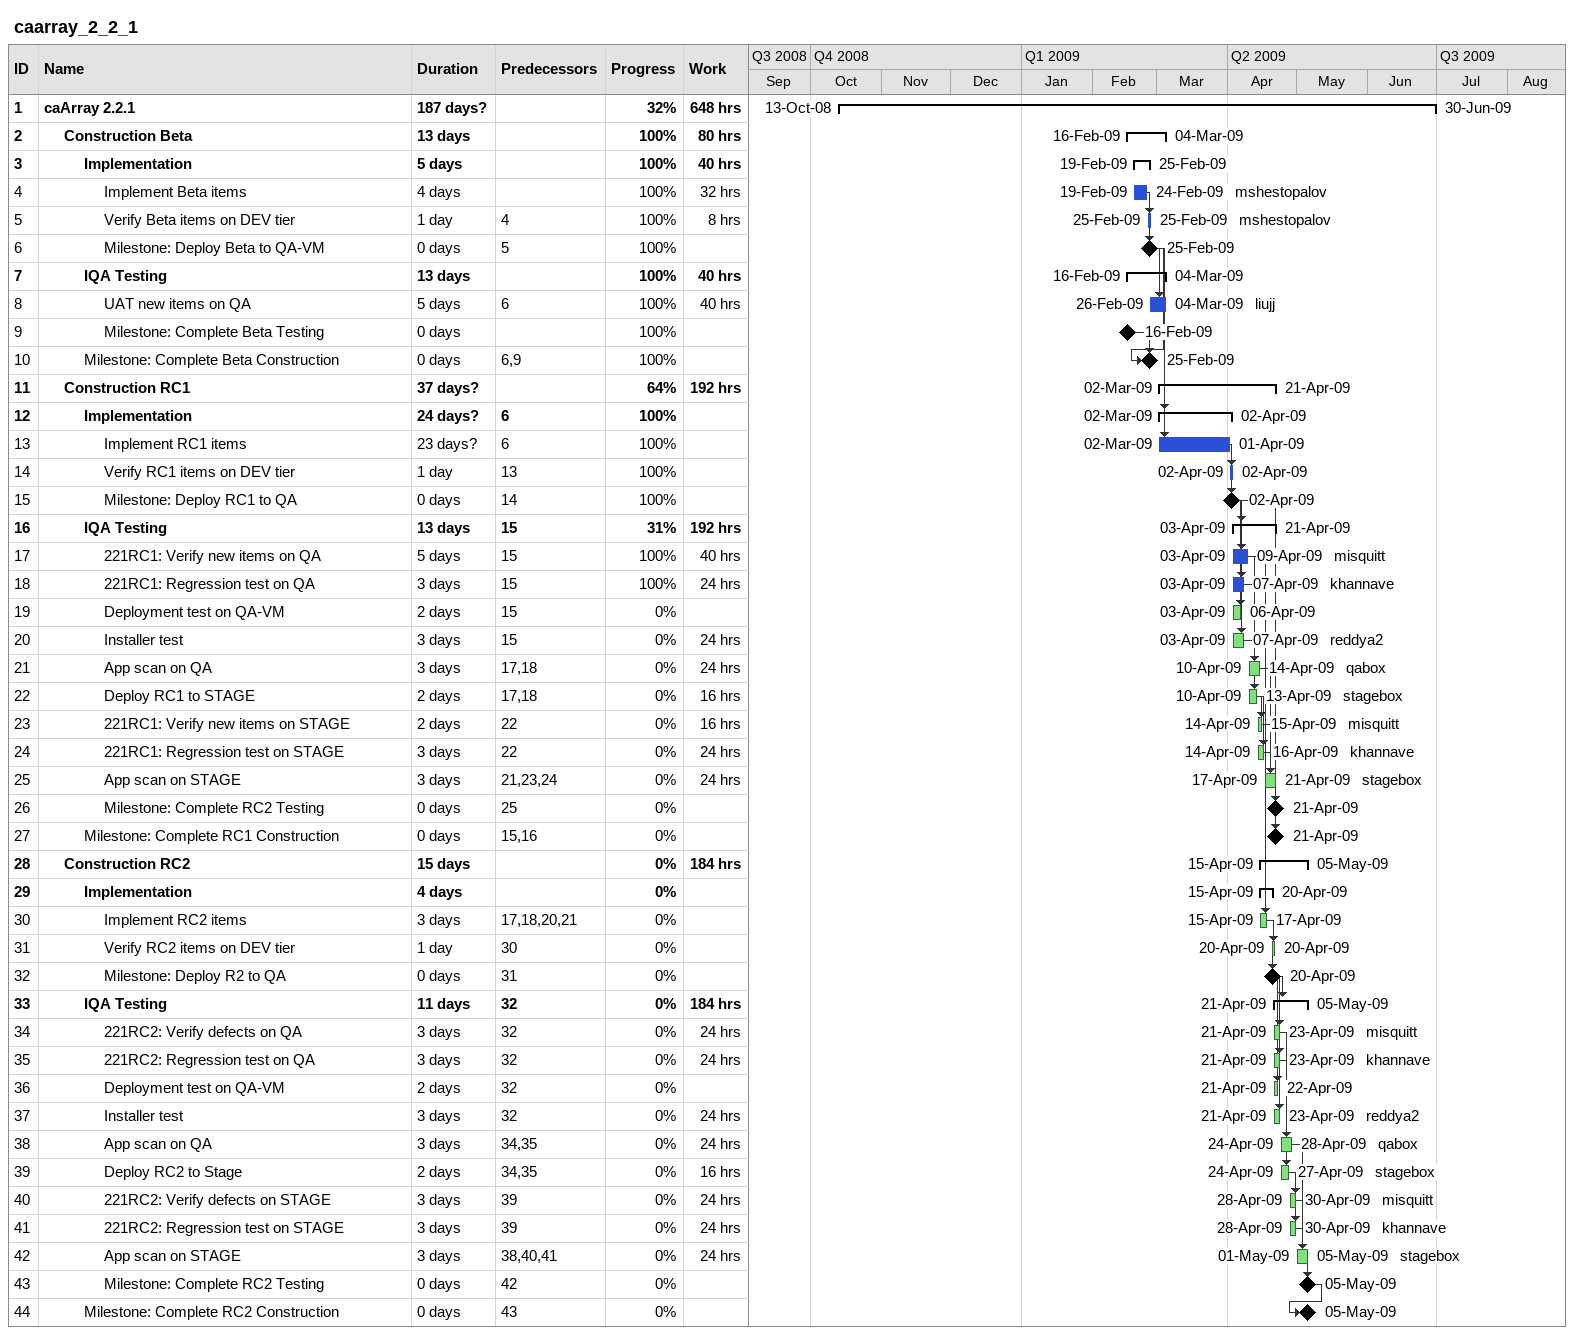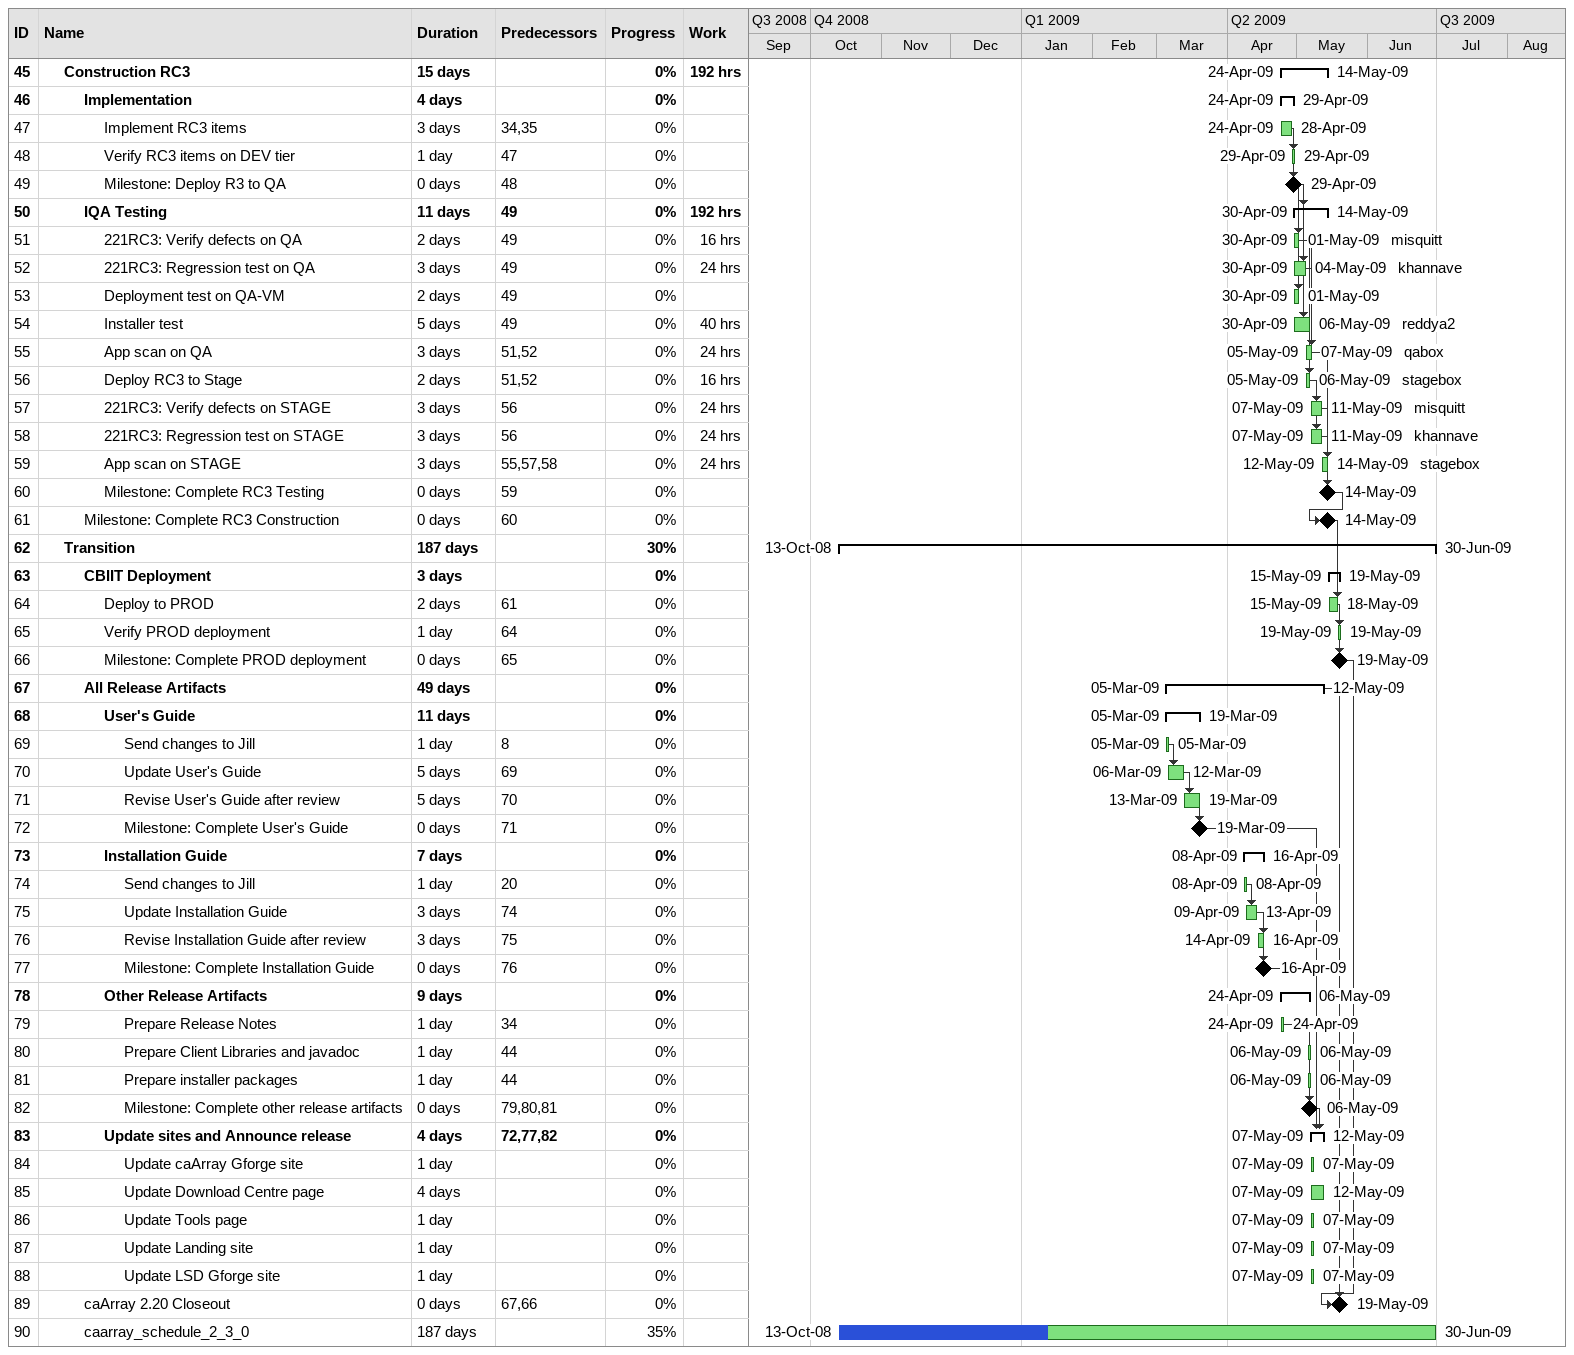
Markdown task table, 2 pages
caarray_2_2_1

| ID | Level | Task | Duration | Start | Finish | Predecessors | Resources | % complete | Work (h) |
|---|---|---|---|---|---|---|---|---|---|
| 1 | 1 | **caArray 2.2.1** | 187d? | 2008-10-13 | 2009-06-30 |  |  | 32 | 648 |
| 2 | 2 | **Construction Beta** | 13d | 2009-02-16 | 2009-03-04 |  |  | 100 | 80 |
| 3 | 3 | **Implementation** | 5d | 2009-02-19 | 2009-02-25 |  |  | 100 | 40 |
| 4 | 4 | Implement Beta items | 4d | 2009-02-19 | 2009-02-24 |  | mshestopalov | 100 | 32 |
| 5 | 4 | Verify Beta items on DEV tier | 1d | 2009-02-25 | 2009-02-25 | 4 | mshestopalov | 100 | 8 |
| 6 | 4 | Milestone: Deploy Beta to QA-VM | 0d | 2009-02-25 | 2009-02-25 | 5 |  | 100 |  |
| 7 | 3 | **IQA Testing** | 13d | 2009-02-16 | 2009-03-04 |  |  | 100 | 40 |
| 8 | 4 | UAT new items on QA | 5d | 2009-02-26 | 2009-03-04 | 6 | liujj | 100 | 40 |
| 9 | 4 | Milestone: Complete Beta Testing | 0d | 2009-02-16 | 2009-02-16 |  |  | 100 |  |
| 10 | 3 | Milestone: Complete Beta Construction | 0d | 2009-02-25 | 2009-02-25 | 6, 9 |  | 100 |  |
| 11 | 2 | **Construction RC1** | 37d? | 2009-03-02 | 2009-04-21 |  |  | 64 | 192 |
| 12 | 3 | **Implementation** | 24d? | 2009-03-02 | 2009-04-02 | 6 |  | 100 |  |
| 13 | 4 | Implement RC1 items | 23d? | 2009-03-02 | 2009-04-01 | 6 |  | 100 |  |
| 14 | 4 | Verify RC1 items on DEV tier | 1d | 2009-04-02 | 2009-04-02 | 13 |  | 100 |  |
| 15 | 4 | Milestone: Deploy RC1 to QA | 0d | 2009-04-02 | 2009-04-02 | 14 |  | 100 |  |
| 16 | 3 | **IQA Testing** | 13d | 2009-04-03 | 2009-04-21 | 15 |  | 31 | 192 |
| 17 | 4 | 221RC1: Verify new items on QA | 5d | 2009-04-03 | 2009-04-09 | 15 | misquitt | 100 | 40 |
| 18 | 4 | 221RC1: Regression test on QA | 3d | 2009-04-03 | 2009-04-07 | 15 | khannave | 100 | 24 |
| 19 | 4 | Deployment test on QA-VM | 2d | 2009-04-03 | 2009-04-06 | 15 |  | 0 |  |
| 20 | 4 | Installer test | 3d | 2009-04-03 | 2009-04-07 | 15 | reddya2 | 0 | 24 |
| 21 | 4 | App scan on QA | 3d | 2009-04-10 | 2009-04-14 | 17, 18 | qabox | 0 | 24 |
| 22 | 4 | Deploy RC1 to STAGE | 2d | 2009-04-10 | 2009-04-13 | 17, 18 | stagebox | 0 | 16 |
| 23 | 4 | 221RC1: Verify new items on STAGE | 2d | 2009-04-14 | 2009-04-15 | 22 | misquitt | 0 | 16 |
| 24 | 4 | 221RC1: Regression test on STAGE | 3d | 2009-04-14 | 2009-04-16 | 22 | khannave | 0 | 24 |
| 25 | 4 | App scan on STAGE | 3d | 2009-04-17 | 2009-04-21 | 21, 23, 24 | stagebox | 0 | 24 |
| 26 | 4 | Milestone: Complete RC2 Testing | 0d | 2009-04-21 | 2009-04-21 | 25 |  | 0 |  |
| 27 | 3 | Milestone: Complete RC1 Construction | 0d | 2009-04-21 | 2009-04-21 | 15, 16 |  | 0 |  |
| 28 | 2 | **Construction RC2** | 15d | 2009-04-15 | 2009-05-05 |  |  | 0 | 184 |
| 29 | 3 | **Implementation** | 4d | 2009-04-15 | 2009-04-20 |  |  | 0 |  |
| 30 | 4 | Implement RC2 items | 3d | 2009-04-15 | 2009-04-17 | 17, 18, 20, 21 |  | 0 |  |
| 31 | 4 | Verify RC2 items on DEV tier | 1d | 2009-04-20 | 2009-04-20 | 30 |  | 0 |  |
| 32 | 4 | Milestone: Deploy R2 to QA | 0d | 2009-04-20 | 2009-04-20 | 31 |  | 0 |  |
| 33 | 3 | **IQA Testing** | 11d | 2009-04-21 | 2009-05-05 | 32 |  | 0 | 184 |
| 34 | 4 | 221RC2: Verify defects on QA | 3d | 2009-04-21 | 2009-04-23 | 32 | misquitt | 0 | 24 |
| 35 | 4 | 221RC2: Regression test on QA | 3d | 2009-04-21 | 2009-04-23 | 32 | khannave | 0 | 24 |
| 36 | 4 | Deployment test on QA-VM | 2d | 2009-04-21 | 2009-04-22 | 32 |  | 0 |  |
| 37 | 4 | Installer test | 3d | 2009-04-21 | 2009-04-23 | 32 | reddya2 | 0 | 24 |
| 38 | 4 | App scan on QA | 3d | 2009-04-24 | 2009-04-28 | 34, 35 | qabox | 0 | 24 |
| 39 | 4 | Deploy RC2 to Stage | 2d | 2009-04-24 | 2009-04-27 | 34, 35 | stagebox | 0 | 16 |
| 40 | 4 | 221RC2: Verify defects on STAGE | 3d | 2009-04-28 | 2009-04-30 | 39 | misquitt | 0 | 24 |
| 41 | 4 | 221RC2: Regression test on STAGE | 3d | 2009-04-28 | 2009-04-30 | 39 | khannave | 0 | 24 |
| 42 | 4 | App scan on STAGE | 3d | 2009-05-01 | 2009-05-05 | 38, 40, 41 | stagebox | 0 | 24 |
| 43 | 4 | Milestone: Complete RC2 Testing | 0d | 2009-05-05 | 2009-05-05 | 42 |  | 0 |  |
| 44 | 3 | Milestone: Complete RC2 Construction | 0d | 2009-05-05 | 2009-05-05 | 43 |  | 0 |  |
| 45 | 2 | **Construction RC3** | 15d | 2009-04-24 | 2009-05-14 |  |  | 0 | 192 |
| 46 | 3 | **Implementation** | 4d | 2009-04-24 | 2009-04-29 |  |  | 0 |  |
| 47 | 4 | Implement RC3 items | 3d | 2009-04-24 | 2009-04-28 | 34, 35 |  | 0 |  |
| 48 | 4 | Verify RC3 items on DEV tier | 1d | 2009-04-29 | 2009-04-29 | 47 |  | 0 |  |
| 49 | 4 | Milestone: Deploy R3 to QA | 0d | 2009-04-29 | 2009-04-29 | 48 |  | 0 |  |
| 50 | 3 | **IQA Testing** | 11d | 2009-04-30 | 2009-05-14 | 49 |  | 0 | 192 |
| 51 | 4 | 221RC3: Verify defects on QA | 2d | 2009-04-30 | 2009-05-01 | 49 | misquitt | 0 | 16 |
| 52 | 4 | 221RC3: Regression test on QA | 3d | 2009-04-30 | 2009-05-04 | 49 | khannave | 0 | 24 |
| 53 | 4 | Deployment test on QA-VM | 2d | 2009-04-30 | 2009-05-01 | 49 |  | 0 |  |
| 54 | 4 | Installer test | 5d | 2009-04-30 | 2009-05-06 | 49 | reddya2 | 0 | 40 |
| 55 | 4 | App scan on QA | 3d | 2009-05-05 | 2009-05-07 | 51, 52 | qabox | 0 | 24 |
| 56 | 4 | Deploy RC3 to Stage | 2d | 2009-05-05 | 2009-05-06 | 51, 52 | stagebox | 0 | 16 |
| 57 | 4 | 221RC3: Verify defects on STAGE | 3d | 2009-05-07 | 2009-05-11 | 56 | misquitt | 0 | 24 |
| 58 | 4 | 221RC3: Regression test on STAGE | 3d | 2009-05-07 | 2009-05-11 | 56 | khannave | 0 | 24 |
| 59 | 4 | App scan on STAGE | 3d | 2009-05-12 | 2009-05-14 | 55, 57, 58 | stagebox | 0 | 24 |
| 60 | 4 | Milestone: Complete RC3 Testing | 0d | 2009-05-14 | 2009-05-14 | 59 |  | 0 |  |
| 61 | 3 | Milestone: Complete RC3 Construction | 0d | 2009-05-14 | 2009-05-14 | 60 |  | 0 |  |
| 62 | 2 | **Transition** | 187d | 2008-10-13 | 2009-06-30 |  |  | 30 |  |
| 63 | 3 | **CBIIT Deployment** | 3d | 2009-05-15 | 2009-05-19 |  |  | 0 |  |
| 64 | 4 | Deploy to PROD | 2d | 2009-05-15 | 2009-05-18 | 61 |  | 0 |  |
| 65 | 4 | Verify PROD deployment | 1d | 2009-05-19 | 2009-05-19 | 64 |  | 0 |  |
| 66 | 4 | Milestone: Complete PROD deployment | 0d | 2009-05-19 | 2009-05-19 | 65 |  | 0 |  |
| 67 | 3 | **All Release Artifacts** | 49d | 2009-03-05 | 2009-05-12 |  |  | 0 |  |
| 68 | 4 | **User's Guide** | 11d | 2009-03-05 | 2009-03-19 |  |  | 0 |  |
| 69 | 5 | Send changes to Jill | 1d | 2009-03-05 | 2009-03-05 | 8 |  | 0 |  |
| 70 | 5 | Update User's Guide | 5d | 2009-03-06 | 2009-03-12 | 69 |  | 0 |  |
| 71 | 5 | Revise User's Guide after review | 5d | 2009-03-13 | 2009-03-19 | 70 |  | 0 |  |
| 72 | 5 | Milestone: Complete User's Guide | 0d | 2009-03-19 | 2009-03-19 | 71 |  | 0 |  |
| 73 | 4 | **Installation Guide** | 7d | 2009-04-08 | 2009-04-16 |  |  | 0 |  |
| 74 | 5 | Send changes to Jill | 1d | 2009-04-08 | 2009-04-08 | 20 |  | 0 |  |
| 75 | 5 | Update Installation Guide | 3d | 2009-04-09 | 2009-04-13 | 74 |  | 0 |  |
| 76 | 5 | Revise Installation Guide after review | 3d | 2009-04-14 | 2009-04-16 | 75 |  | 0 |  |
| 77 | 5 | Milestone: Complete Installation Guide | 0d | 2009-04-16 | 2009-04-16 | 76 |  | 0 |  |
| 78 | 4 | **Other Release Artifacts** | 9d | 2009-04-24 | 2009-05-06 |  |  | 0 |  |
| 79 | 5 | Prepare Release Notes | 1d | 2009-04-24 | 2009-04-24 | 34 |  | 0 |  |
| 80 | 5 | Prepare Client Libraries and javadoc | 1d | 2009-05-06 | 2009-05-06 | 44 |  | 0 |  |
| 81 | 5 | Prepare installer packages | 1d | 2009-05-06 | 2009-05-06 | 44 |  | 0 |  |
| 82 | 5 | Milestone: Complete other release artifacts | 0d | 2009-05-06 | 2009-05-06 | 79, 80, 81 |  | 0 |  |
| 83 | 4 | **Update sites and Announce release** | 4d | 2009-05-07 | 2009-05-12 | 72, 77, 82 |  | 0 |  |
| 84 | 5 | Update caArray Gforge site | 1d | 2009-05-07 | 2009-05-07 |  |  | 0 |  |
| 85 | 5 | Update Download Centre page | 4d | 2009-05-07 | 2009-05-12 |  |  | 0 |  |
| 86 | 5 | Update Tools page | 1d | 2009-05-07 | 2009-05-07 |  |  | 0 |  |
| 87 | 5 | Update Landing site | 1d | 2009-05-07 | 2009-05-07 |  |  | 0 |  |
| 88 | 5 | Update LSD Gforge site | 1d | 2009-05-07 | 2009-05-07 |  |  | 0 |  |
| 89 | 3 | caArray 2.20 Closeout | 0d | 2009-05-19 | 2009-05-19 | 67, 66 |  | 0 |  |
| 90 | 3 | caarray_schedule_2_3_0 | 187d | 2008-10-13 | 2009-06-30 |  |  | 35 |  |
